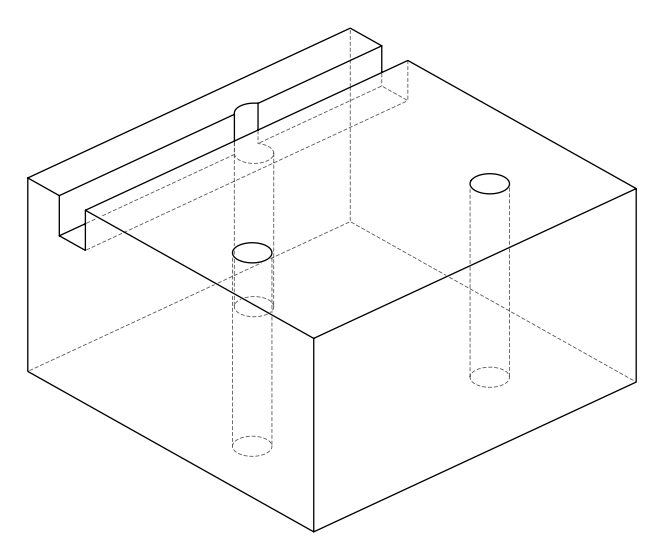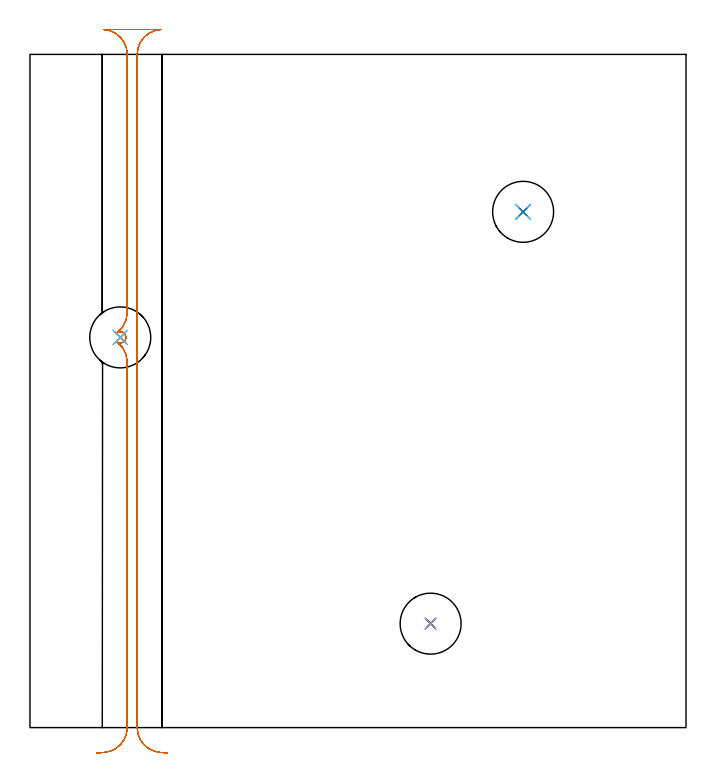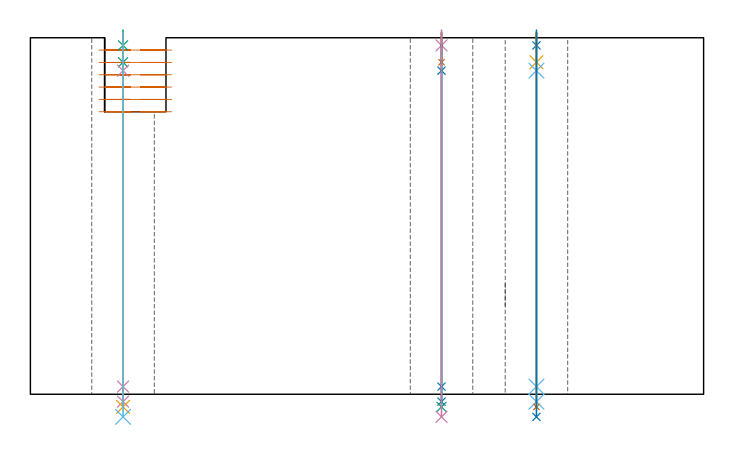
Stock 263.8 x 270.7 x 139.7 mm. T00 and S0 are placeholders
(PLAN: 16 operations, 13 tool changes, 13.5 min)
(1 MILL_RECTANGULAR_SLOT | SLOT_RECTANGULAR | UGT0201_136 | Follow Part, ap 5, ae 75% | 7.76 min | 190183 mm3)
(2 SPOT_DRILL | STEP1HOLE | NXT0321_9005460120000 | 0.05 min | 179 mm3)
(3 SPOT_DRILL_1 | STEP1HOLE_1 | NXT0321_9005460120000 | 0.05 min | 0 mm3)
(4 SPOT_DRILL_2 | STEP1HOLE_2 | NXT0321_9005460120000 | 0.05 min | 194 mm3)
(5 DRILL_BLIND_HOLE_INTO_CENTER | STEP1HOLE | NXT0301_035 | 0.05 min | 208 mm3)
(6 GUN_DRILL_THROUGH_HOLE | STEP1HOLE | UGT0307_002 | 0.63 min | 3663 mm3)
(7 SPADE_DRILL_TO_ENLARGE_THROUGH_HOLE | STEP1HOLE | UGT0306_006 | 0.59 min | 22272 mm3)
(8 DRILL_TO_ENLARGE_THROUGH_HOLE | STEP1HOLE | UGT0301_058 | 0.6 min | 39492 mm3)
(9 DRILL_BLIND_HOLE_INTO_CENTER_1 | STEP1HOLE_1 | NXT0301_035 | 0.05 min | 0 mm3)
(10 GUN_DRILL_THROUGH_HOLE_1 | STEP1HOLE_1 | UGT0307_002 | 0.63 min | 3105 mm3)
(11 SPADE_DRILL_TO_ENLARGE_THROUGH_HOLE_1 | STEP1HOLE_1 | UGT0306_006 | 0.59 min | 17757 mm3)
(12 DRILL_TO_ENLARGE_THROUGH_HOLE_1 | STEP1HOLE_1 | UGT0301_058 | 0.6 min | 31580 mm3)
(13 DRILL_BLIND_HOLE_INTO_CENTER_2 | STEP1HOLE_2 | NXT0301_035 | 0.05 min | 220 mm3)
(14 GUN_DRILL_THROUGH_HOLE_2 | STEP1HOLE_2 | UGT0307_002 | 0.63 min | 3678 mm3)
(15 SPADE_DRILL_TO_ENLARGE_THROUGH_HOLE_2 | STEP1HOLE_2 | UGT0306_006 | 0.59 min | 22247 mm3)
(16 DRILL_TO_ENLARGE_THROUGH_HOLE_2 | STEP1HOLE_2 | UGT0301_058 | 0.6 min | 39520 mm3)
(TOOL UGT0201_136 | Carbide End Mill 20.0 | D20 FL30 Z4)
(TOOL NXT0321_9005460120000 | NC Spot Drill, 142deg, 12mm, Carbide, Uncoated | D12 PA142 FL30 Z2)
(TOOL NXT0301_035 | Carbide Drill 6.4mm [860.1-0640-032A1-MM 2214] | D6.4 PA140 FL53 Z2)
(TOOL UGT0307_002 | Gun Drill 6 mm | D6 PA130 FL24 Z1)
(TOOL UGT0306_006 | Spade Drill 15.5mm | D15.5 PA132 FL10 Z2)
(TOOL UGT0301_058 | Twist Drill 24.5 mm | D24.5 PA118 FL160 Z2)
(OP 1 MILL_RECTANGULAR_SLOT)
G17 G21 G94 G90
T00 M6
G54
G17 G0 G90 X55.317 Y-10.202 S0 M3
G43 Z149.7 H0
Z134.867
G94 G1 X52.326 Y-9.97 F250.
G2 X43.1 Y0. R10. F500.
G1 Y270.7
G2 X52.653 Y280.69 R10.
G1 Y280.7
X29.547
Y280.69
G2 X39.1 Y270.7 R10.
G1 Y166.811
G2 X35.132 Y158.835 R10.
G1 X35.137 Y158.826
G2 X35.137 Y154.974 R-2.25
G1 X35.132 Y154.965
G2 X39.1 Y146.989 R10.
G1 Y0.
G2 X29.874 Y-9.97 R10.
G1 X26.883 Y-10.202 F250.
G0 X55.317 Z130.033
G1 X52.326 Y-9.97
G2 X43.1 Y0. R10. F500.
G1 Y270.7
G2 X52.653 Y280.69 R10.
G1 Y280.7
X29.547
Y280.69
G2 X39.1 Y270.7 R10.
G1 Y166.811
G2 X35.132 Y158.835 R10.
G1 X35.137 Y158.826
G2 X35.137 Y154.974 R-2.25
G1 X35.132 Y154.965
G2 X39.1 Y146.989 R10.
G1 Y0.
G2 X29.874 Y-9.97 R10.
G1 X26.883 Y-10.202 F250.
G0 X55.317 Z125.2
G1 X52.326 Y-9.97
G2 X43.1 Y0. R10. F500.
G1 Y270.7
G2 X52.653 Y280.69 R10.
G1 Y280.7
X29.547
Y280.69
G2 X39.1 Y270.7 R10.
G1 Y166.811
G2 X35.132 Y158.835 R10.
G1 X35.137 Y158.826
G2 X35.137 Y154.974 R-2.25
G1 X35.132 Y154.965
G2 X39.1 Y146.989 R10.
G1 Y0.
G2 X29.874 Y-9.97 R10.
G1 X26.883 Y-10.202 F250.
G0 X55.317 Z120.367
G1 X52.326 Y-9.97
G2 X43.1 Y0. R10. F500.
G1 Y270.7
G2 X52.653 Y280.69 R10.
G1 Y280.7
X29.547
Y280.69
G2 X39.1 Y270.7 R10.
G1 Y166.811
G2 X35.132 Y158.835 R10.
G1 X35.137 Y158.826
G2 X35.137 Y154.974 R-2.25
G1 X35.132 Y154.965
G2 X39.1 Y146.989 R10.
G1 Y0.
G2 X29.874 Y-9.97 R10.
G1 X26.883 Y-10.202 F250.
G0 X55.317 Z115.533
G1 X52.326 Y-9.97
G2 X43.1 Y0. R10. F500.
G1 Y270.7
G2 X52.653 Y280.69 R10.
G1 Y280.7
X29.547
Y280.69
G2 X39.1 Y270.7 R10.
G1 Y166.811
G2 X35.132 Y158.835 R10.
G1 X35.137 Y158.826
G2 X35.137 Y154.974 R-2.25
G1 X35.132 Y154.965
G2 X39.1 Y146.989 R10.
G1 Y0.
G2 X29.874 Y-9.97 R10.
G1 X26.883 Y-10.202 F250.
G0 X55.317 Z110.7
G1 X52.326 Y-9.97
G2 X43.1 Y0. R10. F500.
G1 Y270.7
G2 X52.653 Y280.69 R10.
G1 Y280.7
X29.547
Y280.69
G2 X39.1 Y270.7 R10.
G1 Y166.811
G2 X35.132 Y158.835 R10.
G1 X35.137 Y158.826
G2 X35.137 Y154.974 R-2.25
G1 X35.132 Y154.965
G2 X39.1 Y146.989 R10.
G1 Y0.
G2 X29.874 Y-9.97 R10.
G1 X26.883 Y-10.202 F250.
G0 Z149.7
M5
M2
(OP 2 SPOT_DRILL)
G17 G21 G94 G90
T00 M6
G54
G17 G0 G90 X198.3 Y207.4 S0 M3
G43 Z149.7 H0
G94 G81 G98 Z136.7 F250. R142.7
G80
M5
M2
(OP 3 SPOT_DRILL_1)
G17 G21 G94 G90
T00 M6
G54
G17 G0 G90 X36.3 Y156.9 S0 M3
G43 Z149.7 H0
G94 G81 G98 Z136.7 F250. R142.7
G80
M5
M2
(OP 4 SPOT_DRILL_2)
G17 G21 G94 G90
T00 M6
G54
G17 G0 G90 X161.1 Y41.8 S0 M3
G43 Z149.7 H0
G94 G81 G98 Z136.7 F250. R142.7
G80
M5
M2
(OP 5 DRILL_BLIND_HOLE_INTO_CENTER)
G17 G21 G94 G90
T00 M6
G54
G17 G0 G90 X198.3 Y207.4 S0 M3
G43 Z149.7 H1
G94 G81 G98 Z130.1 F250. R141.7
G80
M5
M2
(OP 6 GUN_DRILL_THROUGH_HOLE)
G17 G21 G94 G90
T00 M6
G54
G17 G0 G90 X198.3 Y207.4 M8
G43 Z149.7 H0
Z137.072
S716 M3
G94 G1 Z126.793 F125. M26
G4 X.084
Z3. F250.
G4 X.084
Z-2.899 F125.
G4 X.084
M5
M9
G0 Z137.072
Z149.7
M2
(OP 7 SPADE_DRILL_TO_ENLARGE_THROUGH_HOLE)
G17 G21 G94 G90
T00 M6
G54
G17 G0 G90 X198.3 Y207.4 S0 M3
G43 Z149.7 H0
G94 G73 G98 Z-4.951 F250. Q14.465 R141.7
G80
M5
M2
(OP 8 DRILL_TO_ENLARGE_THROUGH_HOLE)
G17 G21 G94 G90
T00 M6
G54
G17 G0 G90 X198.3 Y207.4 S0 M3
G43 Z149.7 H0
G94 G73 G98 Z-8.861 F250. Q21.223 R141.7
G80
M5
M2
(OP 9 DRILL_BLIND_HOLE_INTO_CENTER_1)
G17 G21 G94 G90
T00 M6
G54
G17 G0 G90 X36.3 Y156.9 S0 M3
G43 Z149.7 H1
G94 G81 G98 Z130.1 F250. R141.7
G80
M5
M2
(OP 10 GUN_DRILL_THROUGH_HOLE_1)
G17 G21 G94 G90
T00 M6
G54
G17 G0 G90 X36.3 Y156.9 M8
G43 Z149.7 H0
Z137.072
S716 M3
G94 G1 Z126.793 F125. M26
G4 X.084
Z3. F250.
G4 X.084
Z-2.899 F125.
G4 X.084
M5
M9
G0 Z137.072
Z149.7
M2
(OP 11 SPADE_DRILL_TO_ENLARGE_THROUGH_HOLE_1)
G17 G21 G94 G90
T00 M6
G54
G17 G0 G90 X36.3 Y156.9 S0 M3
G43 Z149.7 H0
G94 G73 G98 Z-4.951 F250. Q14.465 R141.7
G80
M5
M2
(OP 12 DRILL_TO_ENLARGE_THROUGH_HOLE_1)
G17 G21 G94 G90
T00 M6
G54
G17 G0 G90 X36.3 Y156.9 S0 M3
G43 Z149.7 H0
G94 G73 G98 Z-8.861 F250. Q21.223 R141.7
G80
M5
M2
(OP 13 DRILL_BLIND_HOLE_INTO_CENTER_2)
G17 G21 G94 G90
T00 M6
G54
G17 G0 G90 X161.1 Y41.8 S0 M3
G43 Z149.7 H1
G94 G81 G98 Z130.1 F250. R141.7
G80
M5
M2
(OP 14 GUN_DRILL_THROUGH_HOLE_2)
G17 G21 G94 G90
T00 M6
G54
G17 G0 G90 X161.1 Y41.8 M8
G43 Z149.7 H0
Z137.072
S716 M3
G94 G1 Z126.793 F125. M26
G4 X.084
Z3. F250.
G4 X.084
Z-2.899 F125.
G4 X.084
M5
M9
G0 Z137.072
Z149.7
M2
(OP 15 SPADE_DRILL_TO_ENLARGE_THROUGH_HOLE_2)
G17 G21 G94 G90
T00 M6
G54
G17 G0 G90 X161.1 Y41.8 S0 M3
G43 Z149.7 H0
G94 G73 G98 Z-4.951 F250. Q14.465 R141.7
G80
M5
M2
(OP 16 DRILL_TO_ENLARGE_THROUGH_HOLE_2)
G17 G21 G94 G90
T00 M6
G54
G17 G0 G90 X161.1 Y41.8 S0 M3
G43 Z149.7 H0
G94 G73 G98 Z-8.861 F250. Q21.223 R141.7
G80
M5
M2
